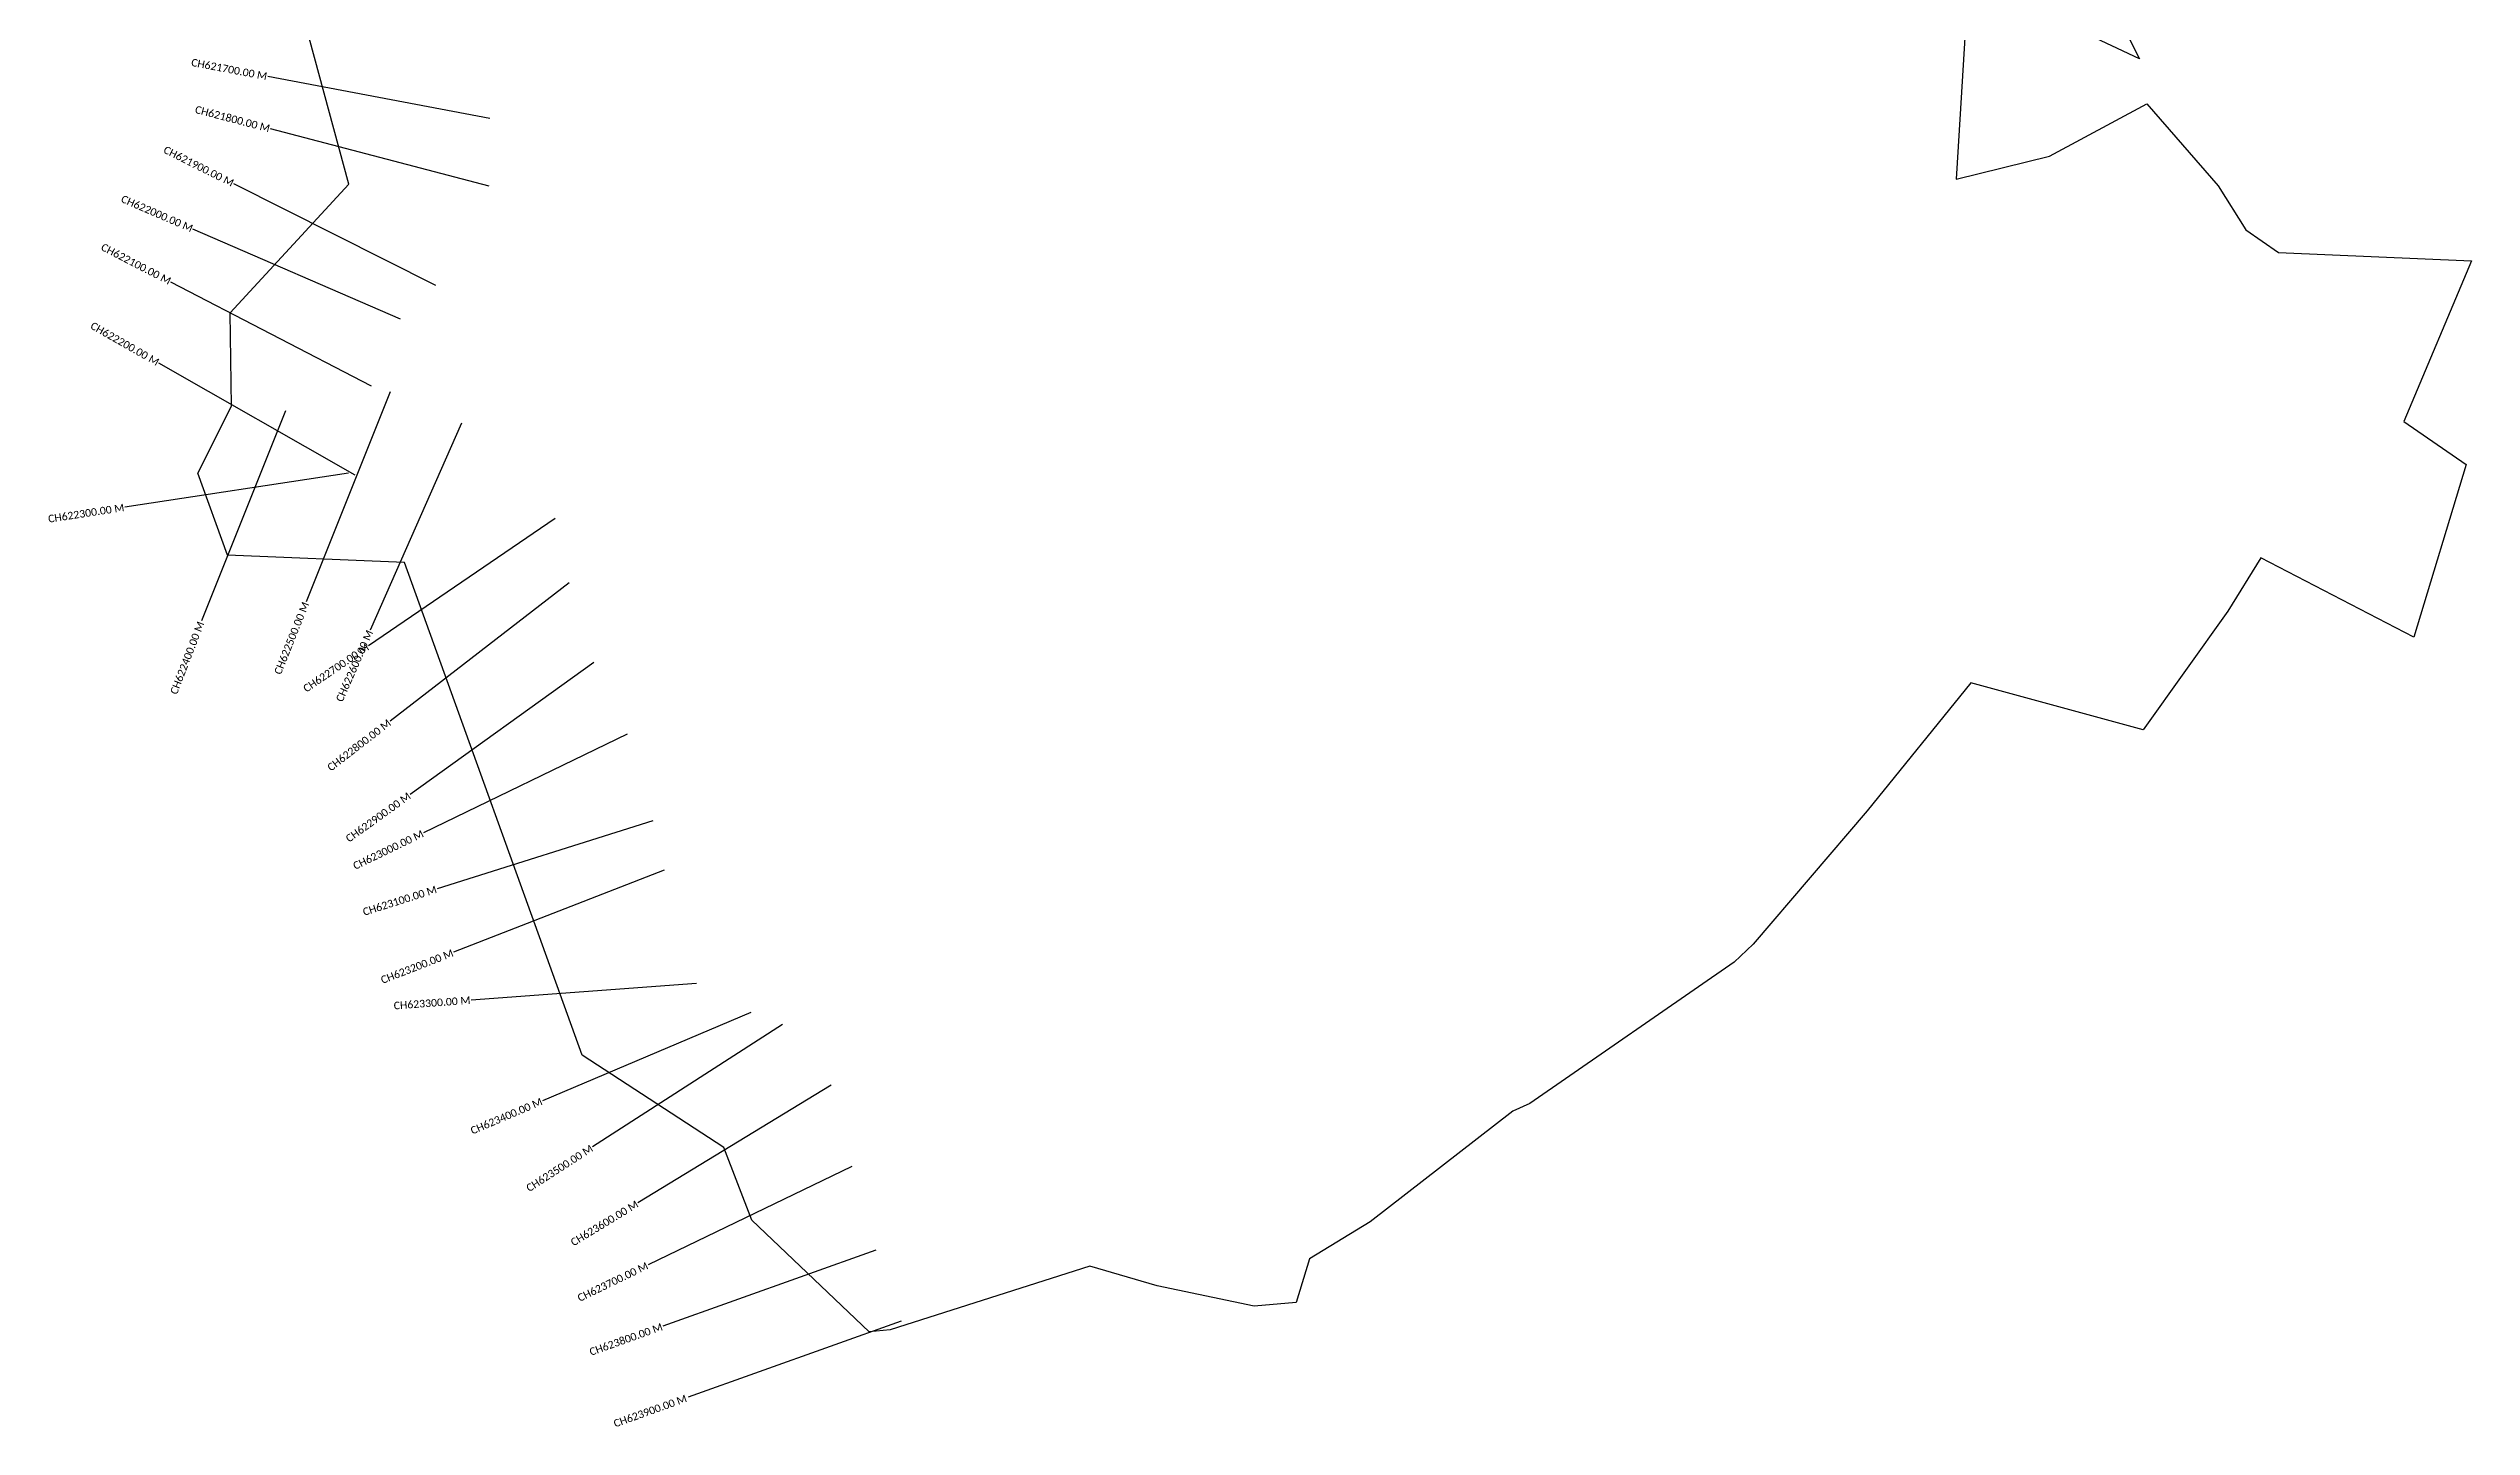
# Model space of a CAD drawing. Header units: metres. Extents: x 324367 to 327658, y 1815368 to 1818672.
# Drawn here: x 324443 to 327658, y 1815368 to 1817196 of the extents above; entities that cross this region are included whole.
import ezdxf
from ezdxf.enums import TextEntityAlignment as Align

# ---------------------------------------------------------------- set-up
doc = ezdxf.new("R2010")
doc.units = ezdxf.units.M
for name, color, linetype in [('CS', 134, 'Continuous'), ('CSMark', 6, 'Continuous'), ('village', 3, 'Continuous')]:
    doc.layers.add(name, color=color, linetype=linetype)
doc.styles.add('Legend', font='calibri.ttf')

msp = doc.modelspace()

# ---------------------------------------------------------------- linework, layer by layer
at = {"layer": 'CS'}
for p, q in [((325028.7, 1817102.6), (324733.9, 1817158.3)), ((325027.8, 1817013.1), (324737.6, 1817089)), ((324956.9, 1816881.1), (324688.9, 1817015.9)), ((324910, 1816836.5), (324634.8, 1816956)), ((324871.8, 1816747.7), (324605.5, 1816885.8)), ((324850.1, 1816629.4), (324589.5, 1816778.1)), ((324896.3, 1816740.3), (324784.9, 1816461.7)), ((324757.6, 1816715), (324645.9, 1816436.6)), ((324991.2, 1816698.7), (324870.1, 1816424.2)), ((324841.1, 1816632.4), (324544.5, 1816587.1)), ((325115.5, 1816572.3), (324867.6, 1816403.2)), ((325133.8, 1816486.7), (324896.4, 1816303.3)), ((325166.6, 1816381.1), (324922.8, 1816206.2)), ((325210.9, 1816285.9), (324940.8, 1816155.3)), ((325244.9, 1816171.3), (324958.8, 1816080.9)), ((325260.2, 1816105.6), (324980.6, 1815996.8)), ((325303.1, 1815955.3), (325003.9, 1815933.4)), ((325374.8, 1815916.9), (325098.6, 1815799.8)), ((325417.1, 1815901), (325164.9, 1815738.5)), ((325481.6, 1815820.3), (325225.2, 1815664.4)), ((325508.8, 1815712.7), (325238.7, 1815582.2)), ((325540.9, 1815601.8), (325258.4, 1815500.8)), ((325574.5, 1815507.6), (325292, 1815406.7))]:
    msp.add_line(p, q, dxfattribs=at)
at = {"layer": 'village', "color": 3, "true_color": 0x00ff00}
for points in [[(326992.5, 1817318.4, 0), (326974.2, 1817022.1, 0), (327098.1, 1817052.7, 0), (327227.5, 1817122, 0), (327322.1, 1817013.2, 0), (327358.8, 1816955.1, 0), (327402, 1816924.8, 0), (327658.2, 1816914.1, 0), (327568.2, 1816700.7, 0), (327651.2, 1816643.8, 0), (327581.6, 1816414.5, 0), (327378.4, 1816520, 0), (327334.8, 1816449.1, 0), (327222.3, 1816291.6, 0), (326993.6, 1816354.1, 0), (326856.1, 1816184.2, 0), (326705.2, 1816007.6, 0), (326679.6, 1815983.8, 0), (326408.7, 1815796.1, 0), (326385.9, 1815786.2, 0), (326196.6, 1815639.2, 0), (326116.3, 1815590.2, 0), (326098.5, 1815532.3, 0), (326042.9, 1815527.5, 0), (325914.1, 1815554.2, 0), (325824.7, 1815580.4, 0), (325560, 1815496.1, 0), (325532.2, 1815493.4, 0), (325376.2, 1815641.6, 0), (325339.2, 1815738, 0), (325151.2, 1815860.1, 0), (324915.6, 1816513.8, 0), (324680.7, 1816523.5, 0), (324641.2, 1816632.2, 0), (324686.1, 1816721, 0), (324684.3, 1816845, 0), (324841.4, 1817015.8, 0), (324697.7, 1817546, 0)], [(327158.4, 1817300.3, 0), (327217.7, 1817181.8, 0), (327033.9, 1817268.6, 0)]]:
    msp.add_polyline3d(points, dxfattribs=at)

# ---------------------------------------------------------------- texts
at = {"layer": 'CSMark', "style": 'Legend'}
for s, rotation, p in [('CH621700.00 M', 349.3007, (324733, 1817158.5)), ('CH621800.00 M', 345.3358, (324736.6, 1817089.3)), ('CH621900.00 M', 333.2846, (324688, 1817016.4)), ('CH622000.00 M', 336.5335, (324633.9, 1816956.3)), ('CH622100.00 M', 332.5979, (324604.6, 1816886.3)), ('CH622200.00 M', 330.2996, (324588.7, 1816778.6)), ('CH622300.00 M', 8.7008, (324543.5, 1816586.9)), ('CH622500.00 M', 68.2093, (324784.6, 1816460.8)), ('CH622700.00 M', 34.3031, (324866.8, 1816402.7)), ('CH622600.00 M', 66.2067, (324869.7, 1816423.3)), ('CH622800.00 M', 37.687, (324895.6, 1816302.7)), ('CH622900.00 M', 35.6523, (324922, 1816205.6)), ('CH623000.00 M', 25.7959, (324939.9, 1816154.9)), ('CH623100.00 M', 17.5341, (324957.8, 1816080.6)), ('CH623200.00 M', 21.2631, (324979.7, 1815996.4)), ('CH623300.00 M', 4.1774, (325002.9, 1815933.3)), ('CH623400.00 M', 22.9864, (325097.7, 1815799.4)), ('CH623500.00 M', 32.8001, (325164.1, 1815738)), ('CH623600.00 M', 31.3066, (325224.4, 1815663.9)), ('CH623700.00 M', 25.7717, (325237.8, 1815581.8)), ('CH623800.00 M', 19.661, (325257.4, 1815500.5)), ('CH623900.00 M', 19.661, (325289.5, 1815405.5))]:
    msp.add_text(s, height=10, rotation=rotation, dxfattribs=at).set_placement(p, align=Align.MIDDLE_RIGHT)
msp.add_text('CH622400.00 M', height=10, rotation=68.9272, dxfattribs=at).set_placement((324608.8, 1816339.7), align=Align.MIDDLE_LEFT)

doc.saveas('drawing.dxf')
